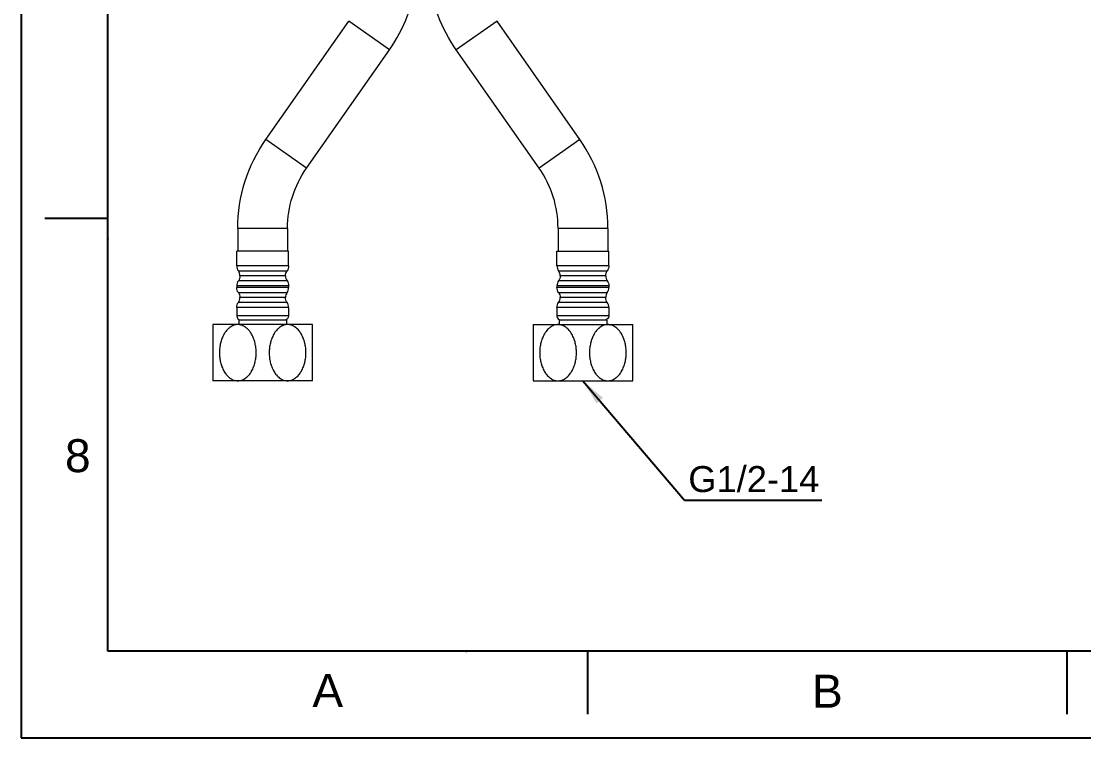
# Model space of a CAD drawing. Header units: millimetres. Extents: x 7368 to 7962, y 1333 to 2173.
# Drawn here: x 7367.8 to 7613.3, y 1333.4 to 1499 of the extents above; entities that cross this region are included whole.
import ezdxf

# ---------------------------------------------------------------- set-up
doc = ezdxf.new("R2010")
doc.units = ezdxf.units.MM
doc.linetypes.add('CENTERX2', pattern=[20.32, 12.7, -2.54, 2.54, -2.54])
doc.layers.add('CENTER', color=1, linetype='CENTERX2', lineweight=15)
doc.layers.add('DIM', color=3, linetype='Continuous', lineweight=9)
doc.layers.add('FORM', color=7, linetype='Continuous')
doc.styles.get("Standard").update_dxf_attribs({"font": 'arial.ttf'})
doc.dimstyles.new('DIMSTYLE_1', dxfattribs={"dimtxt": 6, "dimasz": 6, "dimexe": 1, "dimexo": 1, "dimgap": 2, "dimtad": 1, "dimtih": 1, "dimtoh": 1, "dimdec": 1, "dimdsep": 46, "dimtxsty": 'Standard', "dimcen": 0, "dimclrd": 3, "dimclre": 3, "dimclrt": 4, "dimazin": 0, "dimtp": 0.3, "dimtm": 0.3, "dimtfac": 1, "dimtdec": 1, "dimtofl": 0, "dimtmove": 0, "dimatfit": 3, "dimfxl": 1, "dimtolj": 1, "dimtzin": 0, "dimarcsym": 0})

msp = doc.modelspace()

# ---------------------------------------------------------------- linework, layer by layer
at = {"linetype": 'Continuous', "lineweight": 18, "extrusion": (-1, -2.22045e-16, 0)}
for p, q in [((7424.34, 1471.63), (7443.49, 1498.98)), ((7496.91, 1471.63), (7477.76, 1498.98)), ((7433.76, 1465.04), (7452.91, 1492.39)), ((7487.49, 1465.04), (7468.34, 1492.39)), ((7417.87, 1451.13), (7417.87, 1445.89)), ((7429.37, 1451.13), (7429.37, 1445.89)), ((7491.87, 1451.13), (7491.87, 1445.89)), ((7503.37, 1451.13), (7503.37, 1445.89)), ((7429.62, 1445.89), (7417.62, 1445.89)), ((7417.62, 1442.45), (7417.62, 1445.89)), ((7429.62, 1442.45), (7429.62, 1445.89)), ((7491.62, 1445.89), (7503.62, 1445.89)), ((7491.62, 1442.45), (7491.62, 1445.89)), ((7503.62, 1442.45), (7503.62, 1445.89)), ((7417.62, 1437.83), (7417.62, 1437.45)), ((7429.62, 1437.83), (7429.62, 1437.45)), ((7491.62, 1437.83), (7491.62, 1437.45)), ((7503.62, 1437.83), (7503.62, 1437.45)), ((7417.62, 1432.83), (7417.62, 1430.89)), ((7429.62, 1432.83), (7429.62, 1430.89)), ((7491.62, 1432.83), (7491.62, 1430.89)), ((7503.62, 1432.83), (7503.62, 1430.89)), ((7417.87, 1428.89), (7412.12, 1428.89)), ((7429.37, 1428.89), (7417.87, 1428.89)), ((7429.12, 1429.89), (7418.12, 1429.89)), ((7418.12, 1429.89), (7418.12, 1428.89)), ((7429.12, 1429.89), (7429.12, 1428.89)), ((7435.12, 1428.89), (7429.37, 1428.89)), ((7486.12, 1428.89), (7491.87, 1428.89)), ((7491.87, 1428.89), (7503.37, 1428.89)), ((7503.12, 1429.89), (7492.12, 1429.89)), ((7492.12, 1429.89), (7492.12, 1428.89)), ((7503.12, 1429.89), (7503.12, 1428.89)), ((7503.37, 1428.89), (7509.12, 1428.89)), ((7417.87, 1415.89), (7412.12, 1415.89)), ((7429.37, 1415.89), (7417.87, 1415.89)), ((7435.12, 1415.89), (7429.37, 1415.89)), ((7486.12, 1415.89), (7491.87, 1415.89)), ((7491.87, 1415.89), (7503.37, 1415.89)), ((7503.37, 1415.89), (7509.12, 1415.89))]:
    msp.add_line(p, q, dxfattribs=at)
at = {"linetype": 'Continuous', "lineweight": 13, "extrusion": (-1, -2.22045e-16, 0)}
for p, q in [((7452.91, 1492.39), (7443.49, 1498.98)), ((7477.76, 1498.98), (7468.34, 1492.39)), ((7433.76, 1465.04), (7424.34, 1471.63)), ((7496.91, 1471.63), (7487.49, 1465.04)), ((7429.37, 1451.13), (7417.87, 1451.13)), ((7503.37, 1451.13), (7491.87, 1451.13)), ((7429.62, 1442.45), (7417.62, 1442.45)), ((7418, 1441.29), (7429.25, 1441.29)), ((7503.62, 1442.45), (7491.62, 1442.45)), ((7492, 1441.29), (7503.25, 1441.29)), ((7429.25, 1439), (7418, 1439)), ((7503.25, 1439), (7492, 1439)), ((7429.62, 1437.83), (7417.62, 1437.83)), ((7429.62, 1437.45), (7417.62, 1437.45)), ((7418, 1436.29), (7429.25, 1436.29)), ((7503.62, 1437.83), (7491.62, 1437.83)), ((7503.62, 1437.45), (7491.62, 1437.45)), ((7492, 1436.29), (7503.25, 1436.29)), ((7429.25, 1434), (7418, 1434)), ((7503.25, 1434), (7492, 1434)), ((7429.62, 1432.83), (7417.62, 1432.83)), ((7503.62, 1432.83), (7491.62, 1432.83)), ((7429.62, 1430.89), (7417.62, 1430.89)), ((7503.62, 1430.89), (7491.62, 1430.89))]:
    msp.add_line(p, q, dxfattribs=at)
at = {"linetype": 'Continuous', "lineweight": 18}
for centre, radius, start, end in [((7423.62, 1512.89), 35.75, 325, 353.7275), ((7467.62, 1451.13), 35.75, 0, 35), ((7467.62, 1451.13), 24.25, 0, 35), ((7419.62, 1442.45), 2, 180, 215.6591), ((7416.37, 1440.12), 2, 0, 35.6591), ((7493.62, 1442.45), 2, 180, 215.6591), ((7490.37, 1440.12), 2, 0, 35.6591), ((7419.62, 1437.83), 2, 144.3409, 180), ((7430.87, 1440.16), 2, 181.1799, 215.6591), ((7493.62, 1437.83), 2, 144.3409, 180), ((7504.87, 1440.16), 2, 181.1799, 215.6591), ((7430.87, 1435.12), 2, 144.3409, 180), ((7427.62, 1437.45), 2, 324.3409, 0), ((7504.87, 1435.12), 2, 144.3409, 180), ((7501.62, 1437.45), 2, 324.3409, 360), ((7416.37, 1435.16), 2, 324.3409, 358.8201), ((7427.62, 1432.83), 2, 0, 35.6591), ((7490.37, 1435.16), 2, 324.3409, 358.8201), ((7501.62, 1432.83), 2, 0, 35.6591), ((7418.62, 1430.89), 1, 180, 270), ((7492.62, 1430.89), 1, 180, 270)]:
    msp.add_arc(centre, radius, start, end, dxfattribs=at)
at = {"linetype": 'Continuous', "lineweight": 18, "extrusion": (0, 0, -1)}
for centre, radius, start, end in [((-7497.62, 1512.89), 35.75, 325, 353.7275), ((-7453.62, 1451.13), 35.75, 0, 35), ((-7453.62, 1451.13), 24.25, 0, 35), ((-7430.87, 1440.12), 2, 0, 35.6591), ((-7427.62, 1442.45), 2, 180, 215.6591), ((-7504.87, 1440.12), 2, 0, 35.6591), ((-7501.62, 1442.45), 2, 180, 215.6591), ((-7416.37, 1440.16), 2, 181.1799, 215.6591), ((-7427.62, 1437.83), 2, 144.3409, 180), ((-7490.37, 1440.16), 2, 181.1799, 215.6591), ((-7501.62, 1437.83), 2, 144.3409, 180), ((-7419.62, 1437.45), 2, 324.3409, 360), ((-7416.37, 1435.12), 2, 144.3409, 180), ((-7493.62, 1437.45), 2, 324.3409, 0), ((-7490.37, 1435.12), 2, 144.3409, 180), ((-7419.62, 1432.83), 2, 0, 35.6591), ((-7430.87, 1435.16), 2, 324.3409, 358.8201), ((-7493.62, 1432.83), 2, 0, 35.6591), ((-7504.87, 1435.16), 2, 324.3409, 358.8201), ((-7428.62, 1430.89), 1, 180, 270), ((-7502.62, 1430.89), 1, 180, 270)]:
    msp.add_arc(centre, radius, start, end, dxfattribs=at)
at = {"linetype": 'Continuous', "lineweight": 18}
for points, knots in [([(7428.87, 1440.12), (7428.87, 1440.12), (7428.84, 1440.12), (7428.7, 1440.12), (7428.6, 1440.12), (7428.34, 1440.12), (7428.18, 1440.12), (7427.8, 1440.12), (7427.58, 1440.12), (7427.09, 1440.12), (7426.82, 1440.12), (7426.25, 1440.12), (7425.95, 1440.12), (7425.31, 1440.12), (7424.98, 1440.12), (7424.31, 1440.12), (7423.97, 1440.12), (7423.28, 1440.12), (7422.93, 1440.12), (7422.26, 1440.12), (7421.93, 1440.12), (7421.29, 1440.12), (7420.99, 1440.12), (7420.42, 1440.12), (7420.15, 1440.12), (7419.67, 1440.12), (7419.45, 1440.12), (7419.07, 1440.12), (7418.9, 1440.12), (7418.64, 1440.12), (7418.54, 1440.12), (7418.41, 1440.12), (7418.37, 1440.12), (7418.37, 1440.12)], [0, 0, 0, 0, 0.0625, 0.0625, 0.125, 0.125, 0.1875, 0.1875, 0.25, 0.25, 0.3125, 0.3125, 0.375, 0.375, 0.4375, 0.4375, 0.5, 0.5, 0.5625, 0.5625, 0.625, 0.625, 0.6875, 0.6875, 0.75, 0.75, 0.8125, 0.8125, 0.875, 0.875, 0.9375, 0.9375, 1, 1, 1, 1]), ([(7502.87, 1440.12), (7502.87, 1440.12), (7502.84, 1440.12), (7502.7, 1440.12), (7502.6, 1440.12), (7502.34, 1440.12), (7502.18, 1440.12), (7501.8, 1440.12), (7501.58, 1440.12), (7501.09, 1440.12), (7500.82, 1440.12), (7500.25, 1440.12), (7499.95, 1440.12), (7499.31, 1440.12), (7498.98, 1440.12), (7498.31, 1440.12), (7497.97, 1440.12), (7497.28, 1440.12), (7496.93, 1440.12), (7496.26, 1440.12), (7495.93, 1440.12), (7495.29, 1440.12), (7494.99, 1440.12), (7494.42, 1440.12), (7494.15, 1440.12), (7493.67, 1440.12), (7493.45, 1440.12), (7493.07, 1440.12), (7492.9, 1440.12), (7492.64, 1440.12), (7492.54, 1440.12), (7492.41, 1440.12), (7492.37, 1440.12), (7492.37, 1440.12)], [0, 0, 0, 0, 0.0626, 0.0626, 0.125094, 0.125094, 0.187587, 0.187587, 0.25008, 0.25008, 0.312574, 0.312574, 0.375067, 0.375067, 0.43756, 0.43756, 0.500054, 0.500054, 0.562547, 0.562547, 0.62504, 0.62504, 0.687534, 0.687534, 0.750027, 0.750027, 0.81252, 0.81252, 0.875014, 0.875014, 0.937507, 0.937507, 1, 1, 1, 1]), ([(7428.87, 1435.12), (7428.87, 1435.12), (7428.84, 1435.12), (7428.7, 1435.12), (7428.6, 1435.12), (7428.34, 1435.12), (7428.18, 1435.12), (7427.8, 1435.12), (7427.58, 1435.12), (7427.09, 1435.12), (7426.82, 1435.12), (7426.25, 1435.12), (7425.95, 1435.12), (7425.31, 1435.12), (7424.98, 1435.12), (7424.31, 1435.12), (7423.97, 1435.12), (7423.28, 1435.12), (7422.93, 1435.12), (7422.26, 1435.12), (7421.93, 1435.12), (7421.29, 1435.12), (7420.99, 1435.12), (7420.42, 1435.12), (7420.15, 1435.12), (7419.67, 1435.12), (7419.45, 1435.12), (7419.07, 1435.12), (7418.9, 1435.12), (7418.64, 1435.12), (7418.54, 1435.12), (7418.41, 1435.12), (7418.37, 1435.12), (7418.37, 1435.12)], [0, 0, 0, 0, 0.0625, 0.0625, 0.125, 0.125, 0.1875, 0.1875, 0.25, 0.25, 0.3125, 0.3125, 0.375, 0.375, 0.4375, 0.4375, 0.5, 0.5, 0.5625, 0.5625, 0.625, 0.625, 0.6875, 0.6875, 0.75, 0.75, 0.8125, 0.8125, 0.875, 0.875, 0.9375, 0.9375, 1, 1, 1, 1]), ([(7502.87, 1435.12), (7502.87, 1435.12), (7502.84, 1435.12), (7502.7, 1435.12), (7502.6, 1435.12), (7502.34, 1435.12), (7502.18, 1435.12), (7501.8, 1435.12), (7501.58, 1435.12), (7501.09, 1435.12), (7500.82, 1435.12), (7500.25, 1435.12), (7499.95, 1435.12), (7499.31, 1435.12), (7498.98, 1435.12), (7498.31, 1435.12), (7497.97, 1435.12), (7497.28, 1435.12), (7496.93, 1435.12), (7496.26, 1435.12), (7495.93, 1435.12), (7495.29, 1435.12), (7494.99, 1435.12), (7494.42, 1435.12), (7494.15, 1435.12), (7493.67, 1435.12), (7493.45, 1435.12), (7493.07, 1435.12), (7492.9, 1435.12), (7492.64, 1435.12), (7492.54, 1435.12), (7492.41, 1435.12), (7492.37, 1435.12), (7492.37, 1435.12)], [0, 0, 0, 0, 0.062601, 0.062601, 0.125094, 0.125094, 0.187587, 0.187587, 0.250081, 0.250081, 0.312574, 0.312574, 0.375067, 0.375067, 0.437561, 0.437561, 0.500054, 0.500054, 0.562547, 0.562547, 0.625041, 0.625041, 0.687534, 0.687534, 0.750027, 0.750027, 0.81252, 0.81252, 0.875014, 0.875014, 0.937507, 0.937507, 1, 1, 1, 1]), ([(7412.12, 1428.89), (7412.12, 1428.89), (7412.12, 1428.88), (7412.12, 1428.82), (7412.12, 1428.78), (7412.12, 1428.71), (7412.12, 1428.69), (7412.12, 1428.66), (7412.12, 1428.64), (7412.12, 1428.59), (7412.12, 1428.55), (7412.12, 1428.43), (7412.12, 1428.34), (7412.12, 1428.19), (7412.12, 1428.13), (7412.12, 1428.05), (7412.12, 1428.02), (7412.12, 1427.96), (7412.12, 1427.93), (7412.12, 1427.78), (7412.12, 1427.66), (7412.12, 1427.39), (7412.12, 1427.25), (7412.12, 1427.03), (7412.12, 1426.95), (7412.12, 1426.84), (7412.12, 1426.8), (7412.12, 1426.72), (7412.12, 1426.68), (7412.12, 1426.49), (7412.12, 1426.33), (7412.12, 1426), (7412.12, 1425.83), (7412.12, 1425.49), (7412.12, 1425.32), (7412.12, 1425.06), (7412.12, 1424.92), (7412.12, 1424.79), (7412.12, 1424.7), (7412.12, 1424.65), (7412.12, 1424.43), (7412.12, 1424.24), (7412.12, 1423.88), (7412.12, 1423.69), (7412.12, 1423.32), (7412.12, 1422.95), (7412.12, 1422.58), (7412.12, 1422.34), (7412.12, 1422.3), (7412.12, 1422.2), (7412.12, 1422.06), (7412.12, 1421.92), (7412.12, 1421.64), (7412.12, 1421.27), (7412.12, 1420.91), (7412.12, 1420.54), (7412.12, 1420.36), (7412.12, 1420), (7412.12, 1419.82), (7412.12, 1419.6), (7412.12, 1419.56), (7412.12, 1419.47), (7412.12, 1419.34), (7412.12, 1419.21), (7412.12, 1418.95), (7412.12, 1418.78), (7412.12, 1418.46), (7412.12, 1418.3), (7412.12, 1417.99), (7412.12, 1417.83), (7412.12, 1417.65), (7412.12, 1417.61), (7412.12, 1417.54), (7412.12, 1417.43), (7412.12, 1417.33), (7412.12, 1417.13), (7412.12, 1417), (7412.12, 1416.76), (7412.12, 1416.65), (7412.12, 1416.52), (7412.12, 1416.5), (7412.12, 1416.45), (7412.12, 1416.38), (7412.12, 1416.31), (7412.12, 1416.19), (7412.12, 1416.12), (7412.12, 1416.05), (7412.12, 1416.04), (7412.12, 1416.01), (7412.12, 1416), (7412.12, 1415.97), (7412.12, 1415.95), (7412.12, 1415.91), (7412.12, 1415.89), (7412.12, 1415.89)], [0, 0, 0, 0, 0.031253, 0.031253, 0.062506, 0.062506, 0.070319, 0.070319, 0.078132, 0.078132, 0.093759, 0.093759, 0.125012, 0.125012, 0.140638, 0.140638, 0.148451, 0.148451, 0.156264, 0.156264, 0.187517, 0.187517, 0.21877, 0.21877, 0.234397, 0.234397, 0.24221, 0.24221, 0.250023, 0.250023, 0.281276, 0.281276, 0.312529, 0.312529, 0.343782, 0.343782, 0.359408, 0.367221, 0.367221, 0.375035, 0.375035, 0.406288, 0.406288, 0.43754, 0.43754, 0.468793, 0.500046, 0.500046, 0.507859, 0.507859, 0.515673, 0.531299, 0.531299, 0.562552, 0.593805, 0.593805, 0.625058, 0.625058, 0.656311, 0.656311, 0.664124, 0.664124, 0.671937, 0.687564, 0.687564, 0.718816, 0.718816, 0.750069, 0.750069, 0.781322, 0.781322, 0.789135, 0.789135, 0.796949, 0.812575, 0.812575, 0.843828, 0.843828, 0.875081, 0.875081, 0.882894, 0.882894, 0.890707, 0.906334, 0.906334, 0.937587, 0.937587, 0.9454, 0.9454, 0.953213, 0.953213, 0.968839, 0.968839, 1, 1, 1, 1]), ([(7417.87, 1428.89), (7417.71, 1428.89), (7417.55, 1428.88), (7417.23, 1428.82), (7417.07, 1428.78), (7416.87, 1428.71), (7416.83, 1428.69), (7416.76, 1428.66), (7416.72, 1428.64), (7416.6, 1428.59), (7416.53, 1428.55), (7416.31, 1428.43), (7416.17, 1428.34), (7415.96, 1428.19), (7415.9, 1428.13), (7415.8, 1428.05), (7415.77, 1428.02), (7415.7, 1427.96), (7415.67, 1427.93), (7415.51, 1427.78), (7415.39, 1427.66), (7415.17, 1427.39), (7415.06, 1427.25), (7414.91, 1427.03), (7414.86, 1426.95), (7414.79, 1426.84), (7414.77, 1426.8), (7414.72, 1426.72), (7414.7, 1426.68), (7414.59, 1426.49), (7414.5, 1426.33), (7414.35, 1426), (7414.28, 1425.83), (7414.15, 1425.49), (7414.09, 1425.32), (7414.01, 1425.06), (7413.97, 1424.92), (7413.93, 1424.79), (7413.91, 1424.7), (7413.9, 1424.65), (7413.84, 1424.43), (7413.81, 1424.24), (7413.74, 1423.88), (7413.69, 1423.51), (7413.64, 1422.95), (7413.63, 1422.58), (7413.63, 1422.34), (7413.63, 1422.3), (7413.63, 1422.2), (7413.63, 1422.06), (7413.64, 1421.92), (7413.66, 1421.64), (7413.69, 1421.27), (7413.74, 1420.91), (7413.81, 1420.54), (7413.84, 1420.36), (7413.93, 1420), (7413.98, 1419.82), (7414.05, 1419.6), (7414.06, 1419.56), (7414.09, 1419.47), (7414.13, 1419.34), (7414.18, 1419.21), (7414.28, 1418.95), (7414.35, 1418.78), (7414.5, 1418.46), (7414.59, 1418.3), (7414.76, 1417.99), (7414.86, 1417.83), (7414.98, 1417.65), (7415.01, 1417.61), (7415.06, 1417.54), (7415.14, 1417.43), (7415.22, 1417.33), (7415.39, 1417.13), (7415.51, 1417), (7415.76, 1416.76), (7415.89, 1416.65), (7416.06, 1416.52), (7416.1, 1416.5), (7416.17, 1416.45), (7416.27, 1416.38), (7416.38, 1416.31), (7416.6, 1416.19), (7416.75, 1416.12), (7416.95, 1416.05), (7416.98, 1416.04), (7417.06, 1416.01), (7417.1, 1416), (7417.22, 1415.97), (7417.3, 1415.95), (7417.54, 1415.91), (7417.71, 1415.89), (7417.87, 1415.89)], [0, 0, 0, 0, 0.03125, 0.03125, 0.0625, 0.0625, 0.070313, 0.070313, 0.078125, 0.078125, 0.09375, 0.09375, 0.125, 0.125, 0.140625, 0.140625, 0.148438, 0.148438, 0.15625, 0.15625, 0.1875, 0.1875, 0.21875, 0.21875, 0.234375, 0.234375, 0.242188, 0.242188, 0.25, 0.25, 0.28125, 0.28125, 0.3125, 0.3125, 0.34375, 0.34375, 0.359375, 0.367188, 0.367188, 0.375, 0.375, 0.40625, 0.40625, 0.4375, 0.46875, 0.5, 0.5, 0.507813, 0.507813, 0.515625, 0.53125, 0.53125, 0.5625, 0.59375, 0.59375, 0.625, 0.625, 0.65625, 0.65625, 0.664063, 0.664063, 0.671875, 0.6875, 0.6875, 0.71875, 0.71875, 0.75, 0.75, 0.78125, 0.78125, 0.789063, 0.789063, 0.796875, 0.8125, 0.8125, 0.84375, 0.84375, 0.875, 0.875, 0.882813, 0.882813, 0.890625, 0.90625, 0.90625, 0.9375, 0.9375, 0.945313, 0.945313, 0.953125, 0.953125, 0.96875, 0.96875, 1, 1, 1, 1]), ([(7417.87, 1415.89), (7418.04, 1415.89), (7418.2, 1415.91), (7418.52, 1415.96), (7418.68, 1416.01), (7418.87, 1416.08), (7418.91, 1416.09), (7418.99, 1416.12), (7419.02, 1416.14), (7419.14, 1416.19), (7419.21, 1416.23), (7419.43, 1416.35), (7419.57, 1416.44), (7419.78, 1416.6), (7419.85, 1416.65), (7419.95, 1416.73), (7419.98, 1416.76), (7420.04, 1416.82), (7420.07, 1416.85), (7420.23, 1417), (7420.35, 1417.13), (7420.57, 1417.39), (7420.68, 1417.53), (7420.83, 1417.75), (7420.88, 1417.83), (7420.95, 1417.94), (7420.98, 1417.98), (7421.02, 1418.06), (7421.04, 1418.1), (7421.16, 1418.29), (7421.24, 1418.46), (7421.39, 1418.78), (7421.46, 1418.95), (7421.59, 1419.29), (7421.65, 1419.46), (7421.74, 1419.73), (7421.77, 1419.86), (7421.81, 1419.99), (7421.83, 1420.08), (7421.85, 1420.13), (7421.9, 1420.36), (7421.94, 1420.54), (7422, 1420.91), (7422.06, 1421.27), (7422.1, 1421.83), (7422.11, 1422.2), (7422.11, 1422.44), (7422.11, 1422.49), (7422.11, 1422.58), (7422.11, 1422.72), (7422.1, 1422.86), (7422.09, 1423.14), (7422.06, 1423.51), (7422, 1423.88), (7421.94, 1424.24), (7421.9, 1424.42), (7421.81, 1424.78), (7421.77, 1424.96), (7421.7, 1425.18), (7421.68, 1425.22), (7421.65, 1425.31), (7421.61, 1425.44), (7421.56, 1425.57), (7421.47, 1425.83), (7421.39, 1426), (7421.24, 1426.33), (7421.16, 1426.49), (7420.98, 1426.8), (7420.89, 1426.95), (7420.76, 1427.13), (7420.73, 1427.17), (7420.68, 1427.24), (7420.6, 1427.35), (7420.52, 1427.45), (7420.35, 1427.66), (7420.23, 1427.78), (7419.98, 1428.02), (7419.85, 1428.13), (7419.68, 1428.26), (7419.65, 1428.29), (7419.58, 1428.34), (7419.47, 1428.41), (7419.36, 1428.47), (7419.14, 1428.59), (7418.99, 1428.66), (7418.8, 1428.73), (7418.76, 1428.75), (7418.68, 1428.77), (7418.64, 1428.78), (7418.52, 1428.81), (7418.44, 1428.83), (7418.2, 1428.88), (7418.04, 1428.89), (7417.87, 1428.89)], [0, 0, 0, 0, 0.03125, 0.03125, 0.0625, 0.0625, 0.070313, 0.070313, 0.078125, 0.078125, 0.09375, 0.09375, 0.125, 0.125, 0.140625, 0.140625, 0.148438, 0.148438, 0.15625, 0.15625, 0.1875, 0.1875, 0.21875, 0.21875, 0.234375, 0.234375, 0.242188, 0.242188, 0.25, 0.25, 0.28125, 0.28125, 0.3125, 0.3125, 0.34375, 0.34375, 0.359375, 0.367188, 0.367188, 0.375, 0.375, 0.40625, 0.40625, 0.4375, 0.46875, 0.5, 0.5, 0.507813, 0.507813, 0.515625, 0.53125, 0.53125, 0.5625, 0.59375, 0.59375, 0.625, 0.625, 0.65625, 0.65625, 0.664063, 0.664063, 0.671875, 0.6875, 0.6875, 0.71875, 0.71875, 0.75, 0.75, 0.78125, 0.78125, 0.789063, 0.789063, 0.796875, 0.8125, 0.8125, 0.84375, 0.84375, 0.875, 0.875, 0.882813, 0.882813, 0.890625, 0.90625, 0.90625, 0.9375, 0.9375, 0.945313, 0.945313, 0.953125, 0.953125, 0.96875, 0.96875, 1, 1, 1, 1]), ([(7429.37, 1428.89), (7429.21, 1428.89), (7429.05, 1428.88), (7428.73, 1428.82), (7428.57, 1428.78), (7428.37, 1428.71), (7428.33, 1428.69), (7428.26, 1428.66), (7428.22, 1428.64), (7428.1, 1428.59), (7428.03, 1428.55), (7427.81, 1428.43), (7427.67, 1428.34), (7427.46, 1428.19), (7427.4, 1428.13), (7427.3, 1428.05), (7427.27, 1428.02), (7427.2, 1427.96), (7427.17, 1427.93), (7427.01, 1427.78), (7426.89, 1427.66), (7426.67, 1427.39), (7426.56, 1427.25), (7426.41, 1427.03), (7426.36, 1426.95), (7426.29, 1426.84), (7426.27, 1426.8), (7426.22, 1426.72), (7426.2, 1426.68), (7426.09, 1426.49), (7426, 1426.33), (7425.85, 1426), (7425.78, 1425.83), (7425.65, 1425.49), (7425.59, 1425.32), (7425.51, 1425.06), (7425.47, 1424.92), (7425.43, 1424.79), (7425.41, 1424.7), (7425.4, 1424.65), (7425.34, 1424.43), (7425.31, 1424.24), (7425.24, 1423.88), (7425.19, 1423.51), (7425.14, 1422.95), (7425.13, 1422.58), (7425.13, 1422.34), (7425.13, 1422.3), (7425.13, 1422.2), (7425.13, 1422.06), (7425.14, 1421.92), (7425.16, 1421.64), (7425.19, 1421.27), (7425.24, 1420.91), (7425.31, 1420.54), (7425.34, 1420.36), (7425.43, 1420), (7425.48, 1419.82), (7425.55, 1419.6), (7425.56, 1419.56), (7425.59, 1419.47), (7425.63, 1419.34), (7425.68, 1419.21), (7425.78, 1418.95), (7425.85, 1418.78), (7426, 1418.46), (7426.09, 1418.3), (7426.26, 1417.99), (7426.36, 1417.83), (7426.48, 1417.65), (7426.51, 1417.61), (7426.56, 1417.54), (7426.64, 1417.43), (7426.72, 1417.33), (7426.89, 1417.13), (7427.01, 1417), (7427.26, 1416.76), (7427.39, 1416.65), (7427.56, 1416.52), (7427.6, 1416.5), (7427.67, 1416.45), (7427.77, 1416.38), (7427.88, 1416.31), (7428.1, 1416.19), (7428.25, 1416.12), (7428.45, 1416.05), (7428.48, 1416.04), (7428.56, 1416.01), (7428.6, 1416), (7428.72, 1415.97), (7428.8, 1415.95), (7429.04, 1415.91), (7429.21, 1415.89), (7429.37, 1415.89)], [0, 0, 0, 0, 0.03125, 0.03125, 0.0625, 0.0625, 0.070313, 0.070313, 0.078125, 0.078125, 0.09375, 0.09375, 0.125, 0.125, 0.140625, 0.140625, 0.148438, 0.148438, 0.15625, 0.15625, 0.1875, 0.1875, 0.21875, 0.21875, 0.234375, 0.234375, 0.242188, 0.242188, 0.25, 0.25, 0.28125, 0.28125, 0.3125, 0.3125, 0.34375, 0.34375, 0.359375, 0.367188, 0.367188, 0.375, 0.375, 0.40625, 0.40625, 0.4375, 0.46875, 0.5, 0.5, 0.507813, 0.507813, 0.515625, 0.53125, 0.53125, 0.5625, 0.59375, 0.59375, 0.625, 0.625, 0.65625, 0.65625, 0.664063, 0.664063, 0.671875, 0.6875, 0.6875, 0.71875, 0.71875, 0.75, 0.75, 0.78125, 0.78125, 0.789063, 0.789063, 0.796875, 0.8125, 0.8125, 0.84375, 0.84375, 0.875, 0.875, 0.882813, 0.882813, 0.890625, 0.90625, 0.90625, 0.9375, 0.9375, 0.945313, 0.945313, 0.953125, 0.953125, 0.96875, 0.96875, 1, 1, 1, 1]), ([(7429.37, 1415.89), (7429.54, 1415.89), (7429.7, 1415.91), (7430.02, 1415.96), (7430.18, 1416.01), (7430.37, 1416.08), (7430.41, 1416.09), (7430.49, 1416.12), (7430.52, 1416.14), (7430.64, 1416.19), (7430.71, 1416.23), (7430.93, 1416.35), (7431.07, 1416.44), (7431.28, 1416.6), (7431.35, 1416.65), (7431.45, 1416.73), (7431.48, 1416.76), (7431.54, 1416.82), (7431.57, 1416.85), (7431.73, 1417), (7431.85, 1417.13), (7432.07, 1417.39), (7432.18, 1417.53), (7432.33, 1417.75), (7432.38, 1417.83), (7432.45, 1417.94), (7432.48, 1417.98), (7432.52, 1418.06), (7432.54, 1418.1), (7432.66, 1418.29), (7432.74, 1418.46), (7432.89, 1418.78), (7432.96, 1418.95), (7433.09, 1419.29), (7433.15, 1419.46), (7433.24, 1419.73), (7433.27, 1419.86), (7433.31, 1419.99), (7433.33, 1420.08), (7433.35, 1420.13), (7433.4, 1420.36), (7433.44, 1420.54), (7433.5, 1420.91), (7433.56, 1421.27), (7433.6, 1421.83), (7433.61, 1422.2), (7433.61, 1422.44), (7433.61, 1422.49), (7433.61, 1422.58), (7433.61, 1422.72), (7433.6, 1422.86), (7433.59, 1423.14), (7433.56, 1423.51), (7433.5, 1423.88), (7433.44, 1424.24), (7433.4, 1424.42), (7433.31, 1424.78), (7433.27, 1424.96), (7433.2, 1425.18), (7433.18, 1425.22), (7433.15, 1425.31), (7433.11, 1425.44), (7433.06, 1425.57), (7432.97, 1425.83), (7432.89, 1426), (7432.74, 1426.33), (7432.66, 1426.49), (7432.48, 1426.8), (7432.39, 1426.95), (7432.26, 1427.13), (7432.23, 1427.17), (7432.18, 1427.24), (7432.1, 1427.35), (7432.02, 1427.45), (7431.85, 1427.66), (7431.73, 1427.78), (7431.48, 1428.02), (7431.35, 1428.13), (7431.18, 1428.26), (7431.15, 1428.29), (7431.08, 1428.34), (7430.97, 1428.41), (7430.86, 1428.47), (7430.64, 1428.59), (7430.49, 1428.66), (7430.3, 1428.73), (7430.26, 1428.75), (7430.18, 1428.77), (7430.14, 1428.78), (7430.02, 1428.81), (7429.94, 1428.83), (7429.7, 1428.88), (7429.54, 1428.89), (7429.37, 1428.89)], [0, 0, 0, 0, 0.03125, 0.03125, 0.0625, 0.0625, 0.070312, 0.070312, 0.078125, 0.078125, 0.09375, 0.09375, 0.125, 0.125, 0.140625, 0.140625, 0.148437, 0.148437, 0.15625, 0.15625, 0.1875, 0.1875, 0.21875, 0.21875, 0.234375, 0.234375, 0.242187, 0.242187, 0.25, 0.25, 0.28125, 0.28125, 0.3125, 0.3125, 0.34375, 0.34375, 0.359375, 0.367187, 0.367187, 0.375, 0.375, 0.40625, 0.40625, 0.4375, 0.46875, 0.5, 0.5, 0.507813, 0.507813, 0.515625, 0.53125, 0.53125, 0.5625, 0.59375, 0.59375, 0.625, 0.625, 0.65625, 0.65625, 0.664063, 0.664063, 0.671875, 0.6875, 0.6875, 0.71875, 0.71875, 0.75, 0.75, 0.78125, 0.78125, 0.789063, 0.789063, 0.796875, 0.8125, 0.8125, 0.84375, 0.84375, 0.875, 0.875, 0.882813, 0.882813, 0.890625, 0.90625, 0.90625, 0.9375, 0.9375, 0.945313, 0.945313, 0.953125, 0.953125, 0.96875, 0.96875, 1, 1, 1, 1]), ([(7435.12, 1415.89), (7435.12, 1415.89), (7435.12, 1415.91), (7435.12, 1415.96), (7435.12, 1416.01), (7435.12, 1416.08), (7435.12, 1416.09), (7435.12, 1416.12), (7435.12, 1416.14), (7435.12, 1416.19), (7435.12, 1416.23), (7435.12, 1416.35), (7435.12, 1416.44), (7435.12, 1416.6), (7435.12, 1416.65), (7435.12, 1416.73), (7435.12, 1416.76), (7435.12, 1416.82), (7435.12, 1416.85), (7435.12, 1417), (7435.12, 1417.13), (7435.12, 1417.39), (7435.12, 1417.53), (7435.12, 1417.75), (7435.12, 1417.83), (7435.12, 1417.94), (7435.12, 1417.98), (7435.12, 1418.06), (7435.12, 1418.1), (7435.12, 1418.29), (7435.12, 1418.46), (7435.12, 1418.78), (7435.12, 1418.95), (7435.12, 1419.29), (7435.12, 1419.46), (7435.12, 1419.73), (7435.12, 1419.86), (7435.12, 1419.99), (7435.12, 1420.08), (7435.12, 1420.13), (7435.12, 1420.36), (7435.12, 1420.54), (7435.12, 1420.91), (7435.12, 1421.09), (7435.12, 1421.46), (7435.12, 1421.83), (7435.12, 1422.2), (7435.12, 1422.44), (7435.12, 1422.49), (7435.12, 1422.58), (7435.12, 1422.72), (7435.12, 1422.86), (7435.12, 1423.14), (7435.12, 1423.51), (7435.12, 1423.88), (7435.12, 1424.24), (7435.12, 1424.42), (7435.12, 1424.78), (7435.12, 1424.96), (7435.12, 1425.18), (7435.12, 1425.22), (7435.12, 1425.31), (7435.12, 1425.44), (7435.12, 1425.57), (7435.12, 1425.83), (7435.12, 1426), (7435.12, 1426.33), (7435.12, 1426.49), (7435.12, 1426.8), (7435.12, 1426.95), (7435.12, 1427.13), (7435.12, 1427.17), (7435.12, 1427.24), (7435.12, 1427.35), (7435.12, 1427.45), (7435.12, 1427.66), (7435.12, 1427.78), (7435.12, 1428.02), (7435.12, 1428.13), (7435.12, 1428.26), (7435.12, 1428.29), (7435.12, 1428.34), (7435.12, 1428.41), (7435.12, 1428.47), (7435.12, 1428.59), (7435.12, 1428.66), (7435.12, 1428.73), (7435.12, 1428.75), (7435.12, 1428.77), (7435.12, 1428.78), (7435.12, 1428.81), (7435.12, 1428.83), (7435.12, 1428.88), (7435.12, 1428.89), (7435.12, 1428.89)], [0, 0, 0, 0, 0.031253, 0.031253, 0.062506, 0.062506, 0.070319, 0.070319, 0.078132, 0.078132, 0.093759, 0.093759, 0.125012, 0.125012, 0.140638, 0.140638, 0.148451, 0.148451, 0.156264, 0.156264, 0.187517, 0.187517, 0.21877, 0.21877, 0.234397, 0.234397, 0.24221, 0.24221, 0.250023, 0.250023, 0.281276, 0.281276, 0.312529, 0.312529, 0.343782, 0.343782, 0.359408, 0.367222, 0.367222, 0.375035, 0.375035, 0.406288, 0.406288, 0.437541, 0.437541, 0.468793, 0.500046, 0.500046, 0.50786, 0.50786, 0.515673, 0.531299, 0.531299, 0.562552, 0.593805, 0.593805, 0.625058, 0.625058, 0.656311, 0.656311, 0.664124, 0.664124, 0.671937, 0.687564, 0.687564, 0.718817, 0.718817, 0.750069, 0.750069, 0.781322, 0.781322, 0.789136, 0.789136, 0.796949, 0.812575, 0.812575, 0.843828, 0.843828, 0.875081, 0.875081, 0.882894, 0.882894, 0.890708, 0.906334, 0.906334, 0.937587, 0.937587, 0.9454, 0.9454, 0.953213, 0.953213, 0.96884, 0.96884, 1, 1, 1, 1]), ([(7486.12, 1428.89), (7486.12, 1428.89), (7486.12, 1428.88), (7486.12, 1428.82), (7486.12, 1428.78), (7486.12, 1428.71), (7486.12, 1428.69), (7486.12, 1428.66), (7486.12, 1428.64), (7486.12, 1428.59), (7486.12, 1428.55), (7486.12, 1428.43), (7486.12, 1428.34), (7486.12, 1428.19), (7486.12, 1428.13), (7486.12, 1428.05), (7486.12, 1428.02), (7486.12, 1427.96), (7486.12, 1427.93), (7486.12, 1427.78), (7486.12, 1427.66), (7486.12, 1427.39), (7486.12, 1427.25), (7486.12, 1427.03), (7486.12, 1426.95), (7486.12, 1426.84), (7486.12, 1426.8), (7486.12, 1426.72), (7486.12, 1426.68), (7486.12, 1426.49), (7486.12, 1426.33), (7486.12, 1426), (7486.12, 1425.83), (7486.12, 1425.49), (7486.12, 1425.32), (7486.12, 1425.06), (7486.12, 1424.92), (7486.12, 1424.79), (7486.12, 1424.7), (7486.12, 1424.65), (7486.12, 1424.43), (7486.12, 1424.24), (7486.12, 1423.88), (7486.12, 1423.69), (7486.12, 1423.32), (7486.12, 1422.95), (7486.12, 1422.58), (7486.12, 1422.34), (7486.12, 1422.3), (7486.12, 1422.2), (7486.12, 1422.06), (7486.12, 1421.92), (7486.12, 1421.64), (7486.12, 1421.27), (7486.12, 1420.91), (7486.12, 1420.54), (7486.12, 1420.36), (7486.12, 1420), (7486.12, 1419.82), (7486.12, 1419.6), (7486.12, 1419.56), (7486.12, 1419.47), (7486.12, 1419.34), (7486.12, 1419.21), (7486.12, 1418.95), (7486.12, 1418.78), (7486.12, 1418.46), (7486.12, 1418.3), (7486.12, 1417.99), (7486.12, 1417.83), (7486.12, 1417.65), (7486.12, 1417.61), (7486.12, 1417.54), (7486.12, 1417.43), (7486.12, 1417.33), (7486.12, 1417.13), (7486.12, 1417), (7486.12, 1416.76), (7486.12, 1416.65), (7486.12, 1416.52), (7486.12, 1416.5), (7486.12, 1416.45), (7486.12, 1416.38), (7486.12, 1416.31), (7486.12, 1416.19), (7486.12, 1416.12), (7486.12, 1416.05), (7486.12, 1416.04), (7486.12, 1416.01), (7486.12, 1416), (7486.12, 1415.97), (7486.12, 1415.95), (7486.12, 1415.91), (7486.12, 1415.89), (7486.12, 1415.89)], [0, 0, 0, 0, 0.031253, 0.031253, 0.062506, 0.062506, 0.070319, 0.070319, 0.078132, 0.078132, 0.093759, 0.093759, 0.125012, 0.125012, 0.140638, 0.140638, 0.148451, 0.148451, 0.156264, 0.156264, 0.187517, 0.187517, 0.21877, 0.21877, 0.234397, 0.234397, 0.24221, 0.24221, 0.250023, 0.250023, 0.281276, 0.281276, 0.312529, 0.312529, 0.343782, 0.343782, 0.359408, 0.367221, 0.367221, 0.375035, 0.375035, 0.406288, 0.406288, 0.43754, 0.43754, 0.468793, 0.500046, 0.500046, 0.507859, 0.507859, 0.515673, 0.531299, 0.531299, 0.562552, 0.593805, 0.593805, 0.625058, 0.625058, 0.656311, 0.656311, 0.664124, 0.664124, 0.671937, 0.687564, 0.687564, 0.718816, 0.718816, 0.750069, 0.750069, 0.781322, 0.781322, 0.789135, 0.789135, 0.796949, 0.812575, 0.812575, 0.843828, 0.843828, 0.875081, 0.875081, 0.882894, 0.882894, 0.890707, 0.906334, 0.906334, 0.937587, 0.937587, 0.9454, 0.9454, 0.953213, 0.953213, 0.968839, 0.968839, 1, 1, 1, 1]), ([(7491.87, 1428.89), (7491.71, 1428.89), (7491.55, 1428.88), (7491.23, 1428.82), (7491.07, 1428.78), (7490.87, 1428.71), (7490.83, 1428.69), (7490.76, 1428.66), (7490.72, 1428.64), (7490.6, 1428.59), (7490.53, 1428.55), (7490.31, 1428.43), (7490.17, 1428.34), (7489.96, 1428.19), (7489.9, 1428.13), (7489.8, 1428.05), (7489.77, 1428.02), (7489.7, 1427.96), (7489.67, 1427.93), (7489.51, 1427.78), (7489.39, 1427.66), (7489.17, 1427.39), (7489.06, 1427.25), (7488.91, 1427.03), (7488.86, 1426.95), (7488.79, 1426.84), (7488.77, 1426.8), (7488.72, 1426.72), (7488.7, 1426.68), (7488.59, 1426.49), (7488.5, 1426.33), (7488.35, 1426), (7488.28, 1425.83), (7488.15, 1425.49), (7488.09, 1425.32), (7488.01, 1425.06), (7487.97, 1424.92), (7487.93, 1424.79), (7487.91, 1424.7), (7487.9, 1424.65), (7487.84, 1424.43), (7487.81, 1424.24), (7487.74, 1423.88), (7487.69, 1423.51), (7487.64, 1422.95), (7487.63, 1422.58), (7487.63, 1422.34), (7487.63, 1422.3), (7487.63, 1422.2), (7487.63, 1422.06), (7487.64, 1421.92), (7487.66, 1421.64), (7487.69, 1421.27), (7487.74, 1420.91), (7487.81, 1420.54), (7487.84, 1420.36), (7487.93, 1420), (7487.98, 1419.82), (7488.05, 1419.6), (7488.06, 1419.56), (7488.09, 1419.47), (7488.13, 1419.34), (7488.18, 1419.21), (7488.28, 1418.95), (7488.35, 1418.78), (7488.5, 1418.46), (7488.59, 1418.3), (7488.76, 1417.99), (7488.86, 1417.83), (7488.98, 1417.65), (7489.01, 1417.61), (7489.06, 1417.54), (7489.14, 1417.43), (7489.22, 1417.33), (7489.39, 1417.13), (7489.51, 1417), (7489.76, 1416.76), (7489.89, 1416.65), (7490.06, 1416.52), (7490.1, 1416.5), (7490.17, 1416.45), (7490.27, 1416.38), (7490.38, 1416.31), (7490.6, 1416.19), (7490.75, 1416.12), (7490.95, 1416.05), (7490.98, 1416.04), (7491.06, 1416.01), (7491.1, 1416), (7491.22, 1415.97), (7491.3, 1415.95), (7491.54, 1415.91), (7491.71, 1415.89), (7491.87, 1415.89)], [0, 0, 0, 0, 0.03125, 0.03125, 0.0625, 0.0625, 0.070312, 0.070312, 0.078125, 0.078125, 0.09375, 0.09375, 0.125, 0.125, 0.140625, 0.140625, 0.148437, 0.148437, 0.15625, 0.15625, 0.1875, 0.1875, 0.21875, 0.21875, 0.234375, 0.234375, 0.242187, 0.242187, 0.25, 0.25, 0.28125, 0.28125, 0.3125, 0.3125, 0.34375, 0.34375, 0.359375, 0.367187, 0.367187, 0.375, 0.375, 0.40625, 0.40625, 0.4375, 0.46875, 0.5, 0.5, 0.507812, 0.507812, 0.515625, 0.53125, 0.53125, 0.5625, 0.59375, 0.59375, 0.625, 0.625, 0.65625, 0.65625, 0.664062, 0.664062, 0.671875, 0.6875, 0.6875, 0.71875, 0.71875, 0.75, 0.75, 0.78125, 0.78125, 0.789062, 0.789062, 0.796875, 0.8125, 0.8125, 0.84375, 0.84375, 0.875, 0.875, 0.882813, 0.882813, 0.890625, 0.90625, 0.90625, 0.9375, 0.9375, 0.945313, 0.945313, 0.953125, 0.953125, 0.96875, 0.96875, 1, 1, 1, 1]), ([(7491.87, 1415.89), (7492.04, 1415.89), (7492.2, 1415.91), (7492.52, 1415.96), (7492.68, 1416.01), (7492.87, 1416.08), (7492.91, 1416.09), (7492.99, 1416.12), (7493.02, 1416.14), (7493.14, 1416.19), (7493.21, 1416.23), (7493.43, 1416.35), (7493.57, 1416.44), (7493.78, 1416.6), (7493.85, 1416.65), (7493.95, 1416.73), (7493.98, 1416.76), (7494.04, 1416.82), (7494.07, 1416.85), (7494.23, 1417), (7494.35, 1417.13), (7494.57, 1417.39), (7494.68, 1417.53), (7494.83, 1417.75), (7494.88, 1417.83), (7494.95, 1417.94), (7494.98, 1417.98), (7495.02, 1418.06), (7495.04, 1418.1), (7495.16, 1418.29), (7495.24, 1418.46), (7495.39, 1418.78), (7495.46, 1418.95), (7495.59, 1419.29), (7495.65, 1419.46), (7495.74, 1419.73), (7495.77, 1419.86), (7495.81, 1419.99), (7495.83, 1420.08), (7495.85, 1420.13), (7495.9, 1420.36), (7495.94, 1420.54), (7496, 1420.91), (7496.06, 1421.27), (7496.1, 1421.83), (7496.11, 1422.2), (7496.11, 1422.44), (7496.11, 1422.49), (7496.11, 1422.58), (7496.11, 1422.72), (7496.1, 1422.86), (7496.09, 1423.14), (7496.06, 1423.51), (7496, 1423.88), (7495.94, 1424.24), (7495.9, 1424.42), (7495.81, 1424.78), (7495.77, 1424.96), (7495.7, 1425.18), (7495.68, 1425.22), (7495.65, 1425.31), (7495.61, 1425.44), (7495.56, 1425.57), (7495.47, 1425.83), (7495.39, 1426), (7495.24, 1426.33), (7495.16, 1426.49), (7494.98, 1426.8), (7494.89, 1426.95), (7494.76, 1427.13), (7494.73, 1427.17), (7494.68, 1427.24), (7494.6, 1427.35), (7494.52, 1427.45), (7494.35, 1427.66), (7494.23, 1427.78), (7493.98, 1428.02), (7493.85, 1428.13), (7493.68, 1428.26), (7493.65, 1428.29), (7493.58, 1428.34), (7493.47, 1428.41), (7493.36, 1428.47), (7493.14, 1428.59), (7492.99, 1428.66), (7492.8, 1428.73), (7492.76, 1428.75), (7492.68, 1428.77), (7492.64, 1428.78), (7492.52, 1428.81), (7492.44, 1428.83), (7492.2, 1428.88), (7492.04, 1428.89), (7491.87, 1428.89)], [0, 0, 0, 0, 0.03125, 0.03125, 0.0625, 0.0625, 0.070312, 0.070312, 0.078125, 0.078125, 0.09375, 0.09375, 0.125, 0.125, 0.140625, 0.140625, 0.148437, 0.148437, 0.15625, 0.15625, 0.1875, 0.1875, 0.21875, 0.21875, 0.234375, 0.234375, 0.242187, 0.242187, 0.25, 0.25, 0.28125, 0.28125, 0.3125, 0.3125, 0.34375, 0.34375, 0.359375, 0.367187, 0.367187, 0.375, 0.375, 0.40625, 0.40625, 0.4375, 0.46875, 0.5, 0.5, 0.507812, 0.507812, 0.515625, 0.53125, 0.53125, 0.5625, 0.59375, 0.59375, 0.625, 0.625, 0.65625, 0.65625, 0.664062, 0.664062, 0.671875, 0.6875, 0.6875, 0.71875, 0.71875, 0.75, 0.75, 0.78125, 0.78125, 0.789062, 0.789062, 0.796875, 0.8125, 0.8125, 0.84375, 0.84375, 0.875, 0.875, 0.882813, 0.882813, 0.890625, 0.90625, 0.90625, 0.9375, 0.9375, 0.945313, 0.945313, 0.953125, 0.953125, 0.96875, 0.96875, 1, 1, 1, 1]), ([(7503.37, 1428.89), (7503.21, 1428.89), (7503.05, 1428.88), (7502.73, 1428.82), (7502.57, 1428.78), (7502.37, 1428.71), (7502.33, 1428.69), (7502.26, 1428.66), (7502.22, 1428.64), (7502.1, 1428.59), (7502.03, 1428.55), (7501.81, 1428.43), (7501.67, 1428.34), (7501.46, 1428.19), (7501.4, 1428.13), (7501.3, 1428.05), (7501.27, 1428.02), (7501.2, 1427.96), (7501.17, 1427.93), (7501.01, 1427.78), (7500.89, 1427.66), (7500.67, 1427.39), (7500.56, 1427.25), (7500.41, 1427.03), (7500.36, 1426.95), (7500.29, 1426.84), (7500.27, 1426.8), (7500.22, 1426.72), (7500.2, 1426.68), (7500.09, 1426.49), (7500, 1426.33), (7499.85, 1426), (7499.78, 1425.83), (7499.65, 1425.49), (7499.59, 1425.32), (7499.51, 1425.06), (7499.47, 1424.92), (7499.43, 1424.79), (7499.41, 1424.7), (7499.4, 1424.65), (7499.34, 1424.43), (7499.31, 1424.24), (7499.24, 1423.88), (7499.19, 1423.51), (7499.14, 1422.95), (7499.13, 1422.58), (7499.13, 1422.34), (7499.13, 1422.3), (7499.13, 1422.2), (7499.13, 1422.06), (7499.14, 1421.92), (7499.16, 1421.64), (7499.19, 1421.27), (7499.24, 1420.91), (7499.31, 1420.54), (7499.34, 1420.36), (7499.43, 1420), (7499.48, 1419.82), (7499.55, 1419.6), (7499.56, 1419.56), (7499.59, 1419.47), (7499.63, 1419.34), (7499.68, 1419.21), (7499.78, 1418.95), (7499.85, 1418.78), (7500, 1418.46), (7500.09, 1418.3), (7500.26, 1417.99), (7500.36, 1417.83), (7500.48, 1417.65), (7500.51, 1417.61), (7500.56, 1417.54), (7500.64, 1417.43), (7500.72, 1417.33), (7500.89, 1417.13), (7501.01, 1417), (7501.26, 1416.76), (7501.39, 1416.65), (7501.56, 1416.52), (7501.6, 1416.5), (7501.67, 1416.45), (7501.77, 1416.38), (7501.88, 1416.31), (7502.1, 1416.19), (7502.25, 1416.12), (7502.45, 1416.05), (7502.48, 1416.04), (7502.56, 1416.01), (7502.6, 1416), (7502.72, 1415.97), (7502.8, 1415.95), (7503.04, 1415.91), (7503.21, 1415.89), (7503.37, 1415.89)], [0, 0, 0, 0, 0.03125, 0.03125, 0.0625, 0.0625, 0.070313, 0.070313, 0.078125, 0.078125, 0.09375, 0.09375, 0.125, 0.125, 0.140625, 0.140625, 0.148438, 0.148438, 0.15625, 0.15625, 0.1875, 0.1875, 0.21875, 0.21875, 0.234375, 0.234375, 0.242188, 0.242188, 0.25, 0.25, 0.28125, 0.28125, 0.3125, 0.3125, 0.34375, 0.34375, 0.359375, 0.367188, 0.367188, 0.375, 0.375, 0.40625, 0.40625, 0.4375, 0.46875, 0.5, 0.5, 0.507813, 0.507813, 0.515625, 0.53125, 0.53125, 0.5625, 0.59375, 0.59375, 0.625, 0.625, 0.65625, 0.65625, 0.664063, 0.664063, 0.671875, 0.6875, 0.6875, 0.71875, 0.71875, 0.75, 0.75, 0.78125, 0.78125, 0.789063, 0.789063, 0.796875, 0.8125, 0.8125, 0.84375, 0.84375, 0.875, 0.875, 0.882812, 0.882812, 0.890625, 0.90625, 0.90625, 0.9375, 0.9375, 0.945312, 0.945312, 0.953125, 0.953125, 0.96875, 0.96875, 1, 1, 1, 1]), ([(7503.37, 1415.89), (7503.54, 1415.89), (7503.7, 1415.91), (7504.02, 1415.96), (7504.18, 1416.01), (7504.37, 1416.08), (7504.41, 1416.09), (7504.49, 1416.12), (7504.52, 1416.14), (7504.64, 1416.19), (7504.71, 1416.23), (7504.93, 1416.35), (7505.07, 1416.44), (7505.28, 1416.6), (7505.35, 1416.65), (7505.45, 1416.73), (7505.48, 1416.76), (7505.54, 1416.82), (7505.57, 1416.85), (7505.73, 1417), (7505.85, 1417.13), (7506.07, 1417.39), (7506.18, 1417.53), (7506.33, 1417.75), (7506.38, 1417.83), (7506.45, 1417.94), (7506.48, 1417.98), (7506.52, 1418.06), (7506.54, 1418.1), (7506.66, 1418.29), (7506.74, 1418.46), (7506.89, 1418.78), (7506.96, 1418.95), (7507.09, 1419.29), (7507.15, 1419.46), (7507.24, 1419.73), (7507.27, 1419.86), (7507.31, 1419.99), (7507.33, 1420.08), (7507.35, 1420.13), (7507.4, 1420.36), (7507.44, 1420.54), (7507.5, 1420.91), (7507.56, 1421.27), (7507.6, 1421.83), (7507.61, 1422.2), (7507.61, 1422.44), (7507.61, 1422.49), (7507.61, 1422.58), (7507.61, 1422.72), (7507.6, 1422.86), (7507.59, 1423.14), (7507.56, 1423.51), (7507.5, 1423.88), (7507.44, 1424.24), (7507.4, 1424.42), (7507.31, 1424.78), (7507.27, 1424.96), (7507.2, 1425.18), (7507.18, 1425.22), (7507.15, 1425.31), (7507.11, 1425.44), (7507.06, 1425.57), (7506.97, 1425.83), (7506.89, 1426), (7506.74, 1426.33), (7506.66, 1426.49), (7506.48, 1426.8), (7506.39, 1426.95), (7506.26, 1427.13), (7506.23, 1427.17), (7506.18, 1427.24), (7506.1, 1427.35), (7506.02, 1427.45), (7505.85, 1427.66), (7505.73, 1427.78), (7505.48, 1428.02), (7505.35, 1428.13), (7505.18, 1428.26), (7505.15, 1428.29), (7505.08, 1428.34), (7504.97, 1428.41), (7504.86, 1428.47), (7504.64, 1428.59), (7504.49, 1428.66), (7504.3, 1428.73), (7504.26, 1428.75), (7504.18, 1428.77), (7504.14, 1428.78), (7504.02, 1428.81), (7503.94, 1428.83), (7503.7, 1428.88), (7503.54, 1428.89), (7503.37, 1428.89)], [0, 0, 0, 0, 0.03125, 0.03125, 0.0625, 0.0625, 0.070313, 0.070313, 0.078125, 0.078125, 0.09375, 0.09375, 0.125, 0.125, 0.140625, 0.140625, 0.148438, 0.148438, 0.15625, 0.15625, 0.1875, 0.1875, 0.21875, 0.21875, 0.234375, 0.234375, 0.242188, 0.242188, 0.25, 0.25, 0.28125, 0.28125, 0.3125, 0.3125, 0.34375, 0.34375, 0.359375, 0.367188, 0.367188, 0.375, 0.375, 0.40625, 0.40625, 0.4375, 0.46875, 0.5, 0.5, 0.507813, 0.507813, 0.515625, 0.53125, 0.53125, 0.5625, 0.59375, 0.59375, 0.625, 0.625, 0.65625, 0.65625, 0.664063, 0.664063, 0.671875, 0.6875, 0.6875, 0.71875, 0.71875, 0.75, 0.75, 0.78125, 0.78125, 0.789063, 0.789063, 0.796875, 0.8125, 0.8125, 0.84375, 0.84375, 0.875, 0.875, 0.882813, 0.882813, 0.890625, 0.90625, 0.90625, 0.9375, 0.9375, 0.945313, 0.945313, 0.953125, 0.953125, 0.96875, 0.96875, 1, 1, 1, 1]), ([(7509.12, 1415.89), (7509.12, 1415.89), (7509.12, 1415.91), (7509.12, 1415.96), (7509.12, 1416.01), (7509.12, 1416.08), (7509.12, 1416.09), (7509.12, 1416.12), (7509.12, 1416.14), (7509.12, 1416.19), (7509.12, 1416.23), (7509.12, 1416.35), (7509.12, 1416.44), (7509.12, 1416.6), (7509.12, 1416.65), (7509.12, 1416.73), (7509.12, 1416.76), (7509.12, 1416.82), (7509.12, 1416.85), (7509.12, 1417), (7509.12, 1417.13), (7509.12, 1417.39), (7509.12, 1417.53), (7509.12, 1417.75), (7509.12, 1417.83), (7509.12, 1417.94), (7509.12, 1417.98), (7509.12, 1418.06), (7509.12, 1418.1), (7509.12, 1418.29), (7509.12, 1418.46), (7509.12, 1418.78), (7509.12, 1418.95), (7509.12, 1419.29), (7509.12, 1419.46), (7509.12, 1419.73), (7509.12, 1419.86), (7509.12, 1419.99), (7509.12, 1420.08), (7509.12, 1420.13), (7509.12, 1420.36), (7509.12, 1420.54), (7509.12, 1420.91), (7509.12, 1421.09), (7509.12, 1421.46), (7509.12, 1421.83), (7509.12, 1422.2), (7509.12, 1422.44), (7509.12, 1422.49), (7509.12, 1422.58), (7509.12, 1422.72), (7509.12, 1422.86), (7509.12, 1423.14), (7509.12, 1423.51), (7509.12, 1423.88), (7509.12, 1424.24), (7509.12, 1424.42), (7509.12, 1424.78), (7509.12, 1424.96), (7509.12, 1425.18), (7509.12, 1425.22), (7509.12, 1425.31), (7509.12, 1425.44), (7509.12, 1425.57), (7509.12, 1425.83), (7509.12, 1426), (7509.12, 1426.33), (7509.12, 1426.49), (7509.12, 1426.8), (7509.12, 1426.95), (7509.12, 1427.13), (7509.12, 1427.17), (7509.12, 1427.24), (7509.12, 1427.35), (7509.12, 1427.45), (7509.12, 1427.66), (7509.12, 1427.78), (7509.12, 1428.02), (7509.12, 1428.13), (7509.12, 1428.26), (7509.12, 1428.29), (7509.12, 1428.34), (7509.12, 1428.41), (7509.12, 1428.47), (7509.12, 1428.59), (7509.12, 1428.66), (7509.12, 1428.73), (7509.12, 1428.75), (7509.12, 1428.77), (7509.12, 1428.78), (7509.12, 1428.81), (7509.12, 1428.83), (7509.12, 1428.88), (7509.12, 1428.89), (7509.12, 1428.89)], [0, 0, 0, 0, 0.031253, 0.031253, 0.062506, 0.062506, 0.070319, 0.070319, 0.078132, 0.078132, 0.093759, 0.093759, 0.125012, 0.125012, 0.140638, 0.140638, 0.148451, 0.148451, 0.156264, 0.156264, 0.187517, 0.187517, 0.21877, 0.21877, 0.234397, 0.234397, 0.24221, 0.24221, 0.250023, 0.250023, 0.281276, 0.281276, 0.312529, 0.312529, 0.343782, 0.343782, 0.359408, 0.367221, 0.367221, 0.375035, 0.375035, 0.406288, 0.406288, 0.43754, 0.43754, 0.468793, 0.500046, 0.500046, 0.507859, 0.507859, 0.515673, 0.531299, 0.531299, 0.562552, 0.593805, 0.593805, 0.625058, 0.625058, 0.656311, 0.656311, 0.664124, 0.664124, 0.671937, 0.687564, 0.687564, 0.718816, 0.718816, 0.750069, 0.750069, 0.781322, 0.781322, 0.789135, 0.789135, 0.796949, 0.812575, 0.812575, 0.843828, 0.843828, 0.875081, 0.875081, 0.882894, 0.882894, 0.890707, 0.906334, 0.906334, 0.937587, 0.937587, 0.9454, 0.9454, 0.953213, 0.953213, 0.96884, 0.96884, 1, 1, 1, 1])]:
    msp.add_open_spline(points, degree=3, knots=knots, dxfattribs=at)
at = {"layer": 'CENTER', "ltscale": 0.4}
msp.add_lwpolyline([(7470.62, 1353.42), (7470.62, 1353.19)], dxfattribs=at)
at = {"layer": 'FORM', "color": 7, "linetype": 'Continuous'}
for p, q in [((7367.83, 2173.42), (7367.83, 1333.42)), ((7387.83, 1453.42), (7373.3, 1453.42)), ((7498.64, 1353.41), (7498.64, 1338.87)), ((7609.44, 1353.41), (7609.44, 1338.88)), ((7367.83, 1333.42), (7961.83, 1333.42))]:
    msp.add_line(p, q, dxfattribs=at)
at = {"layer": 'FORM', "linetype": 'Continuous'}
for p, q in [((7387.83, 1353.42), (7387.83, 2153.42)), ((7941.83, 1353.42), (7387.83, 1353.42))]:
    msp.add_line(p, q, dxfattribs=at)
at = {"layer": 'FORM'}
msp.add_point((7387.83, 1448.71), dxfattribs=at)
msp.add_point((7387.83, 1448.71), dxfattribs=at)

# ---------------------------------------------------------------- texts
at = {"layer": 'DIM', "color": 4, "insert": (7521.96, 1396.19), "char_height": 6, "attachment_point": 1}
msp.add_mtext_dynamic_manual_height_columns('G1/2-14', width=44.0321, gutter_width=12.5, heights=[0], dxfattribs=at)
at = {"layer": 'FORM', "char_height": 7.62, "attachment_point": 5}
for s, width, insert in [('8', 50, (7380.9, 1398.54)), ('A', 10, (7438.65, 1344.34)), ('B', 10, (7554.1, 1344.17))]:
    msp.add_mtext_dynamic_manual_height_columns(s, width=width, gutter_width=12.5, heights=[0], dxfattribs=dict(at, insert=insert))

# ---------------------------------------------------------------- leaders
at = {"layer": 'DIM'}
msp.add_leader([(7497.62, 1415.89), (7521.11, 1388.32), (7552.8, 1388.32)], dimstyle='DIMSTYLE_1', override={"dimtofl": 1}, dxfattribs=at)

doc.saveas('drawing.dxf')
